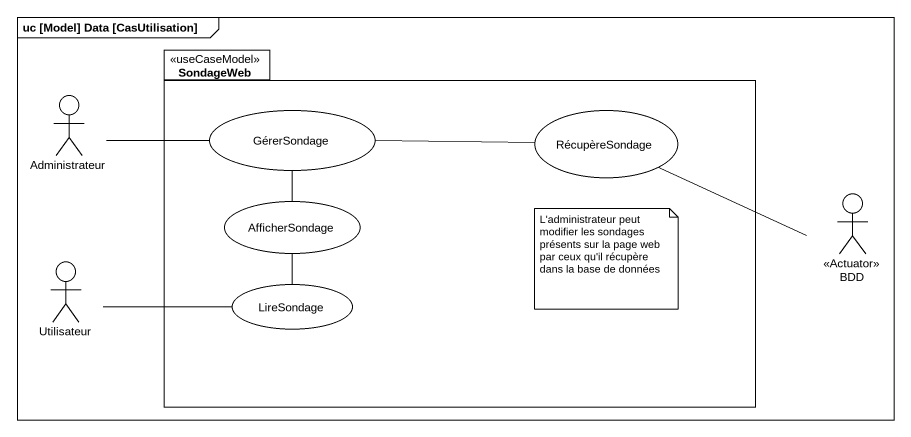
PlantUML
@startuml
mainframe uc [Model] Data [CasUtilisation]
package SondageWeb <<useCaseModel>> {
  usecase GérerSondage
  usecase RécupèreSondage
  usecase AfficherSondage
  usecase LireSondage
}
actor Administrateur
actor BDD <<Actuator>>
actor Utilisateur
Administrateur -right- GérerSondage
GérerSondage -right- RécupèreSondage
GérerSondage -- AfficherSondage
RécupèreSondage -right- BDD
AfficherSondage -- LireSondage
Utilisateur -right- LireSondage
note as N1
  L'administrateur peut modifier les sondages présents sur la page web
  par ceux qu'il récupère dans la base de données
end note
@enduml
